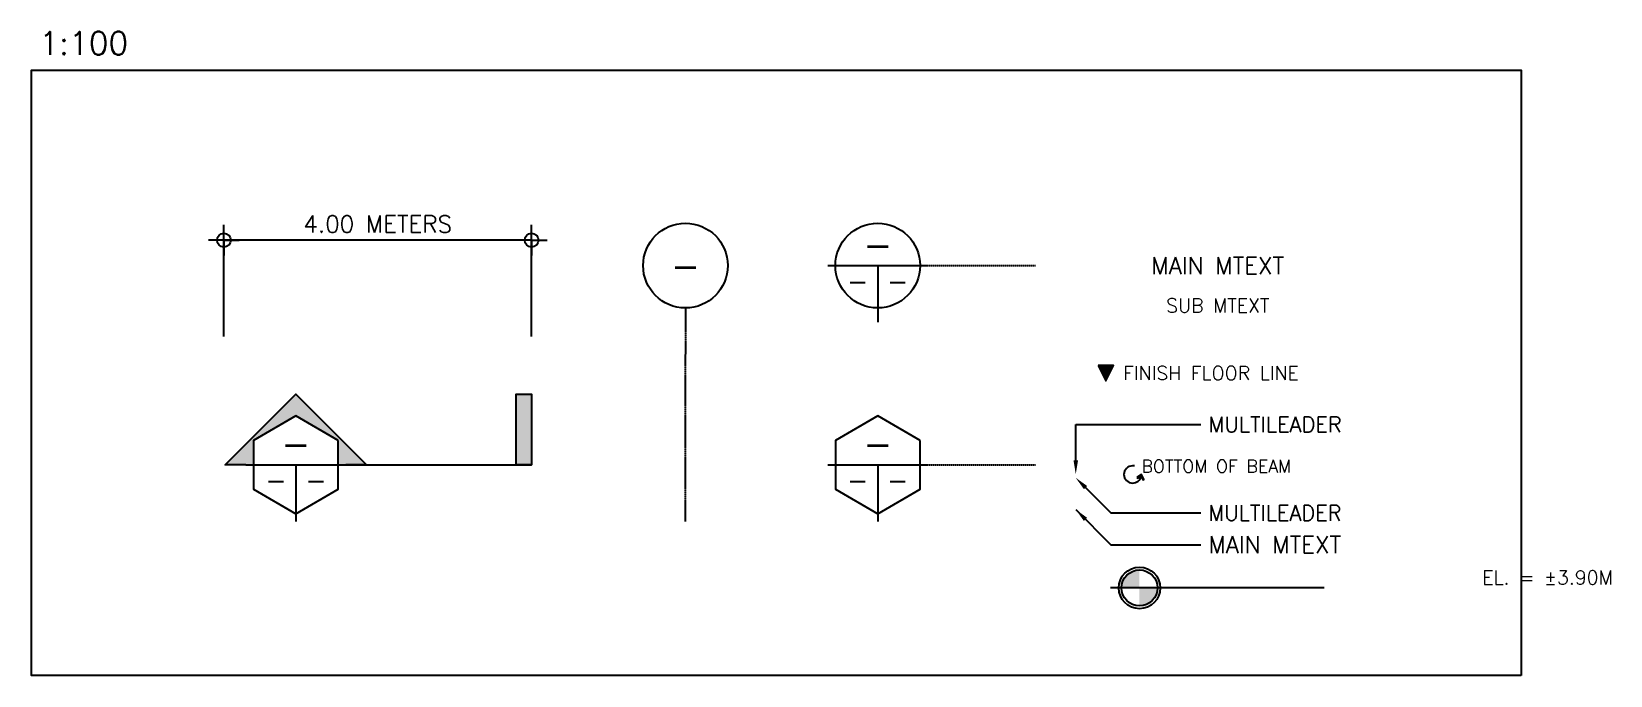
# Model space of a CAD drawing. Header units: millimetres. Extents: x -251401 to 377140, y -30451 to 275830.
# Drawn here: x -50997 to -30473, y 11573 to 19937 of the extents above; entities that cross this region are included whole.
import ezdxf
from ezdxf import colors
from ezdxf.entities.mleader import LeaderData, LeaderLine
from ezdxf.math import Vec2, Vec3

# ---------------------------------------------------------------- set-up
doc = ezdxf.new("R2010")
doc.units = ezdxf.units.MM
doc.linetypes.add('CENTER', pattern=[2, 1.25, -0.25, 0.25, -0.25])
for name, color, linetype in [('0-S1', 1, 'Continuous'), ('0-S2', 2, 'Continuous'), ('0-S3', 3, 'Continuous'), ('A-CENTER', 3, 'CENTER'), ('A-DIMENSIONS', 30, 'Continuous'), ('A-GRID', 8, 'CENTER'), ('A-TEXT', 7, 'Continuous')]:
    doc.layers.add(name, color=color, linetype=linetype)
doc.styles.add('LEROY', font='simplex.shx')
doc.dimstyles.new('DIM100', dxfattribs={"dimscale": 0, "dimtxt": 220, "dimasz": 180, "dimexe": 220, "dimexo": 250, "dimgap": 1, "dimtad": 1, "dimtoh": 1, "dimlfac": 0.001, "dimzin": 1, "dimdsep": 46, "dimtxsty": 'LEROY', "dimblk1": 'ORIGIN', "dimblk2": 'ORIGIN', "dimsah": 1, "dimcen": 0.18, "dimclrd": 30, "dimclre": 30, "dimclrt": 7, "dimazin": 0, "dimtfac": 1, "dimtix": 1, "dimtmove": 1, "dimatfit": 3, "dimfxl": 1, "dimtvp": 1, "dimtolj": 2, "dimtzin": 0, "dimarcsym": 0})

# ---------------------------------------------------------------- blocks, each defined once
blk = doc.blocks.new('USER ARROW 100')
at = {"layer": 'A-DIMENSIONS'}
for q in [(-200, 0), (200, 0)]:
    blk.add_line((0, 0), q, dxfattribs=at)
for points in [[(0, 0), (0, 200)], [(0, 0), (0, -200)]]:
    blk.add_lwpolyline(points, dxfattribs=at)
blk.add_circle((0, 0), 90, dxfattribs=at)
blk = doc.blocks.new('*D118')
at = {"layer": 'A-DIMENSIONS', "color": 30, "transparency": 16777216}
for p, q in [((-48497, 15977), (-48497, 17227)), ((-44498, 17227), (-48496, 17227)), ((-44497, 15977), (-44497, 17227))]:
    blk.add_line(p, q, dxfattribs=at)
at = {"layer": 'Defpoints', "color": 0, "transparency": 16777216}
for p in [(-48497, 17227), (-48497, 15727), (-44497, 15727)]:
    blk.add_point(p, dxfattribs=at)
at = {"layer": 'A-DIMENSIONS', "color": 30, "transparency": 16777216, "rotation": 180}
blk.add_blockref('USER ARROW 100', (-48497, 17227), dxfattribs=at)
at = {"layer": 'A-DIMENSIONS', "color": 30, "transparency": 16777216}
blk.add_blockref('USER ARROW 100', (-44497, 17227), dxfattribs=at)
at = {"layer": 'A-DIMENSIONS', "color": 7, "transparency": 16777216, "insert": (-46497, 17437), "char_height": 220, "attachment_point": 5, "style": 'LEROY'}
blk.add_mtext('\\A2;4.00 METERS', dxfattribs=at)
blk = doc.blocks.new('LEVEL LABEL')
at = {"layer": '0-S1'}
blk.add_lwpolyline([(10, 44), (0, 44, 0.414214), (-44, 0, 0.414214), (0, -44, 0.364866), (43.4, -7.5, -11.64198)], format="xyb", dxfattribs=at)
at = {"layer": '0-S2'}
blk.add_lwpolyline([(21.7, -14.9), (24.4, -19.2), (43.3, -7.4), (52.1, -27.9), (56.7, -25.9), (45.6, 0), (21.7, -14.9)], dxfattribs=at)
blk = doc.blocks.new('_Origin')
at = {"color": 0, "linetype": 'ByBlock', "lineweight": -2}
blk.add_line((0, 0), (-1, 0), dxfattribs=at)
blk.add_circle((0, 0), 0.5, dxfattribs=at)

msp = doc.modelspace()

# ---------------------------------------------------------------- hatches: boundary and pattern name
at = {"layer": '0-S1'}
h = msp.add_hatch(color=256, dxfattribs=at)
h.dxf.hatch_style = 1
h.paths.add_polyline_path([(-47560.971, 15227.324), (-48480.21, 14308.085), (-48210.971, 14308.085), (-48110.971, 14308.085), (-48110.971, 14625.628), (-47560.971, 14943.171), (-47010.971, 14625.628), (-47010.971, 14308.085), (-46910.971, 14308.085), (-46641.775, 14308.085)])
h = msp.add_hatch(color=256, dxfattribs=at)
h.dxf.hatch_style = 1
h.paths.add_polyline_path([(-44697.5, 14308.085), (-44697.5, 15227.324), (-44497.5, 15227.324), (-44497.5, 14308.085)])
at = {"layer": '0-S2'}
h = msp.add_hatch(color=256, dxfattribs=at)
edge = h.paths.add_edge_path()
edge.add_ellipse((-36594.544, 12709.711), major_axis=(-233.114, 0.047), ratio=1, start_angle=-89.9905682, end_angle=0.0094318)
edge.add_line((-36827.657, 12709.72), (-36594.544, 12709.711))
edge.add_line((-36594.544, 12709.711), (-36594.535, 12942.825))
edge = h.paths.add_edge_path()
edge.add_line((-36361.43, 12709.702), (-36594.544, 12709.711))
edge.add_line((-36594.544, 12709.711), (-36594.552, 12476.597))
edge.add_ellipse((-36594.544, 12709.711), major_axis=(-233.114, 0.047), ratio=1, start_angle=90.0094318, end_angle=180.0094318)
at = {"layer": 'A-DIMENSIONS', "ltscale": 0.2}
msp.add_hatch(color=256, dxfattribs=at).paths.add_polyline_path([(-37131.796, 15601.087), (-37031.796, 15401.087), (-36931.796, 15601.087)])

# ---------------------------------------------------------------- linework, layer by layer
at = {"layer": '0-S1'}
for points in [[(-48210.971, 14308.085), (-48480.21, 14308.085), (-47560.971, 15227.324), (-46641.775, 14308.085), (-46910.971, 14308.085)], [(-44697.5, 14308.085), (-44697.5, 15227.324), (-44497.5, 15227.324), (-44497.5, 14308.085), (-44697.5, 14308.085)]]:
    msp.add_lwpolyline(points, dxfattribs=at)
for points in [[(-47010.971, 14625.628), (-47560.971, 14943.171), (-48110.971, 14625.628), (-48110.971, 13990.543), (-47560.971, 13673), (-47010.971, 13990.543)], [(-39447.5, 14625.628), (-39997.5, 14943.171), (-40547.5, 14625.628), (-40547.5, 13990.543), (-39997.5, 13673), (-39447.5, 13990.543)]]:
    msp.add_lwpolyline(points, close=True, dxfattribs=at)
at = {"layer": '0-S2'}
msp.add_line((-34192.335, 12709.711), (-36969.544, 12709.711), dxfattribs=at)
for points in [[(-39997.5, 16897.324), (-39997.5, 16162.239)], [(-47560.971, 14308.085), (-47560.971, 13573)], [(-39997.5, 14308.085), (-39997.5, 13573)]]:
    msp.add_lwpolyline(points, dxfattribs=at)
at = {"layer": '0-S2', "color": 2, "linetype": 'CENTER'}
msp.add_lwpolyline([(-39447.5, 16897.324), (-37947.5, 16897.324)], dxfattribs=at)
at = {"layer": '0-S2'}
for centre in [(-42497.5, 16897.324), (-39997.5, 16897.324)]:
    msp.add_circle(centre, 550, dxfattribs=at)
for major_axis, start_param, end_param in [((270, 0), -0.000038198, 6.283147109), ((233.114, 0.176), -0.000794013, 6.282391295)]:
    msp.add_ellipse((-36594.544, 12709.711), major_axis=major_axis, ratio=1, start_param=start_param, end_param=end_param, dxfattribs=at)
at = {"layer": '0-S3'}
for p, q in [((-40647.5, 16897.324), (-39347.5, 16897.324)), ((-48210.971, 14308.085), (-46910.971, 14308.085)), ((-40647.5, 14308.085), (-39347.5, 14308.085))]:
    msp.add_line(p, q, dxfattribs=at)
at = {"layer": 'A-CENTER'}
for points in [[(-42497.5, 16347.324), (-42497.5, 15747.324)], [(-46910.971, 14308.085), (-44497.5, 14308.085)], [(-39447.5, 14308.085), (-37947.5, 14308.085)]]:
    msp.add_lwpolyline(points, dxfattribs=at)
at = {"layer": 'A-DIMENSIONS', "ltscale": 0.2}
msp.add_lwpolyline([(-37131.796, 15601.087), (-37031.796, 15401.087), (-36931.796, 15601.087), (-37131.796, 15601.087)], dxfattribs=at)
at = {"layer": 'A-GRID'}
msp.add_line((-42497.5, 13573), (-42497.5, 15747.324), dxfattribs=at)
at = {"layer": 'A-TEXT'}
msp.add_lwpolyline([(-31634.56, 11573), (-50997.5, 11573), (-50997.5, 19437.324), (-31634.56, 19437.324)], close=True, dxfattribs=at)

# ---------------------------------------------------------------- block references
at = {"layer": 'Defpoints', "xscale": 2.540111658084945, "yscale": 2.540111658084945, "zscale": 2.540111658084945}
msp.add_blockref('LEVEL LABEL', (-36684.327, 14183.296), dxfattribs=at)

# ---------------------------------------------------------------- texts
at = {"layer": 'A-TEXT', "insert": (-50897.5, 19637.324), "char_height": 300, "attachment_point": 7, "style": 'LEROY'}
msp.add_mtext_dynamic_manual_height_columns('1:100', width=4884.49851, gutter_width=1, heights=[0], dxfattribs=at)
at = {"layer": 'A-TEXT', "color": 4, "char_height": 350, "attachment_point": 5, "style": 'LEROY'}
for insert in [(-39997.5, 17172.324), (-47560.971, 14583.085), (-39997.5, 14583.085)]:
    msp.add_mtext_dynamic_manual_height_columns('-', width=384.49851, gutter_width=1, heights=[0], dxfattribs=dict(at, insert=insert))
at = {"layer": 'A-TEXT', "color": 5, "insert": (-42497.5, 16897.324), "char_height": 350, "attachment_point": 5, "style": 'LEROY'}
msp.add_mtext_dynamic_manual_height_columns('-', width=384.49851, gutter_width=1, heights=[0], dxfattribs=at)
at = {"layer": 'A-TEXT', "ltscale": 0.2, "style": 'LEROY'}
for s, width, insert, char_height, attachment_point in [('MAIN MTEXT', 4884.49851, (-35576.809, 16897.324), 220, 5), ('SUB MTEXT', 4923.2237, (-35576.809, 16378.754), 180, 5), ('FINISH FLOOR LINE', 6814.27023, (-36806.796, 15501.087), 180, 4), ('BOTTOM OF BEAM', 7036.54302, (-36568.475, 14373.296), 165, 1), ('MAIN MTEXT', 4884.49851, (-35698.371, 13270.042), 220, 4)]:
    msp.add_mtext_dynamic_manual_height_columns(s, width=width, gutter_width=1, heights=[0], dxfattribs=dict(at, insert=insert, char_height=char_height, attachment_point=attachment_point))
at = {"layer": 'A-TEXT', "color": 3, "char_height": 250, "attachment_point": 5, "style": 'LEROY'}
for insert in [(-40257.5, 16697.324), (-39737.5, 16697.324), (-47820.971, 14108.085), (-47300.971, 14108.085), (-40257.5, 14108.085), (-39737.5, 14108.085)]:
    msp.add_mtext_dynamic_manual_height_columns('-', width=384.49851, gutter_width=1, heights=[0], dxfattribs=dict(at, insert=insert))
at = {"layer": 'A-TEXT', "ltscale": 0.5, "insert": (-31290.241, 12844.711), "char_height": 180, "width": 9858.6052, "attachment_point": 5, "style": 'LEROY'}
msp.add_mtext('EL. = ±3.90M', dxfattribs=at)

# ---------------------------------------------------------------- dimensions: what is measured, and where the dimension line sits
at = {"layer": 'A-DIMENSIONS'}
dim = msp.add_linear_dim(base=(-48497.5, 17227.324), p1=(-44497.5, 15727.324), p2=(-48497.5, 15727.324), text='<> METERS', dimstyle='DIM100', override={"dimscale": 1, "dimasz": 1, "dimexe": 0, "dimexo": 250, "dimgap": 100, "dimblk1": 'USER ARROW 100', "dimblk2": 'USER ARROW 100', "dimlwd": 65535, "dimlwe": 65535}, dxfattribs=at)
dim.commit()
dim.dimension.update_dxf_attribs({"geometry": '*D118', "text_midpoint": (-46497.5, 17437.324)})

# ---------------------------------------------------------------- leaders
at = {"layer": 'A-DIMENSIONS', "ltscale": 0.2}
msp.add_leader([(-37423.025, 13726.998), (-36966.068, 13270.042), (-35798.371, 13270.042)], dimstyle='DIM100', override={"dimscale": 0.05, "dimasz": 3600, "dimtad": 0, "dimclrd": 256}, dxfattribs=at)
ml = msp.add_multileader_mtext('Standard', dxfattribs=at)
ml.set_content('{\\C7;MULTILEADER}', color=256, style='LEROY')
ml.set_leader_properties(color=256)
ml.build(insert=Vec2(0, 0))
ml.multileader.update_dxf_attribs({"dogleg_length": 50, "arrow_head_size": 180})
ctx = ml.context
ctx.base_point, ctx.char_height, ctx.arrow_head_size, ctx.landing_gap_size, ctx.plane_origin = Vec3(-35796.828, 14833.171), 200, 180, 100, Vec3(-35966.068, 14187.461)
notes = []
notes.append((ctx, [(0, (1, 1, 0), (-37423.025, 14833.171), (1, 0), 1626.197, [(0, [(-37423.025, 14187.461)], 0, [])])]))
ctx.mtext.insert, ctx.mtext.flow_direction = Vec3(-35696.828, 14933.171), 5
ml = msp.add_multileader_mtext('Standard', dxfattribs=at)
ml.set_content('{\\C7;MULTILEADER}', color=256, style='LEROY')
ml.set_leader_properties(color=256)
ml.build(insert=Vec2(0, 0))
ml.multileader.update_dxf_attribs({"dogleg_length": 0.36, "arrow_head_size": 180})
ctx = ml.context
ctx.base_point, ctx.char_height, ctx.arrow_head_size, ctx.landing_gap_size, ctx.plane_origin = Vec3(-35798.371, 13683), 200, 180, 100, Vec3(-35966.068, 14328.71)
notes.append((ctx, [(0, (1, 1, 0), (-36966.068, 13683), (1, 0), 1167.697, [(0, [(-37423.025, 14139.956)], 0, [])])]))
ctx.mtext.insert, ctx.mtext.flow_direction = Vec3(-35698.371, 13783), 5
for ctx, leaders in notes:
    for number, flags, end, landing, length, lines in leaders:
        leader = LeaderData()
        leader.index, (leader.has_last_leader_line, leader.has_dogleg_vector, leader.attachment_direction) = number, flags
        leader.last_leader_point, leader.dogleg_vector, leader.dogleg_length = Vec3(end), Vec3(landing), length
        for number, points, colour, breaks in lines:
            line = LeaderLine()
            line.index, line.vertices, line.color, line.breaks = number, Vec3.list(points), colors.encode_raw_color(colour), breaks
            leader.lines.append(line)
        ctx.leaders.append(leader)

doc.saveas('drawing.dxf')
